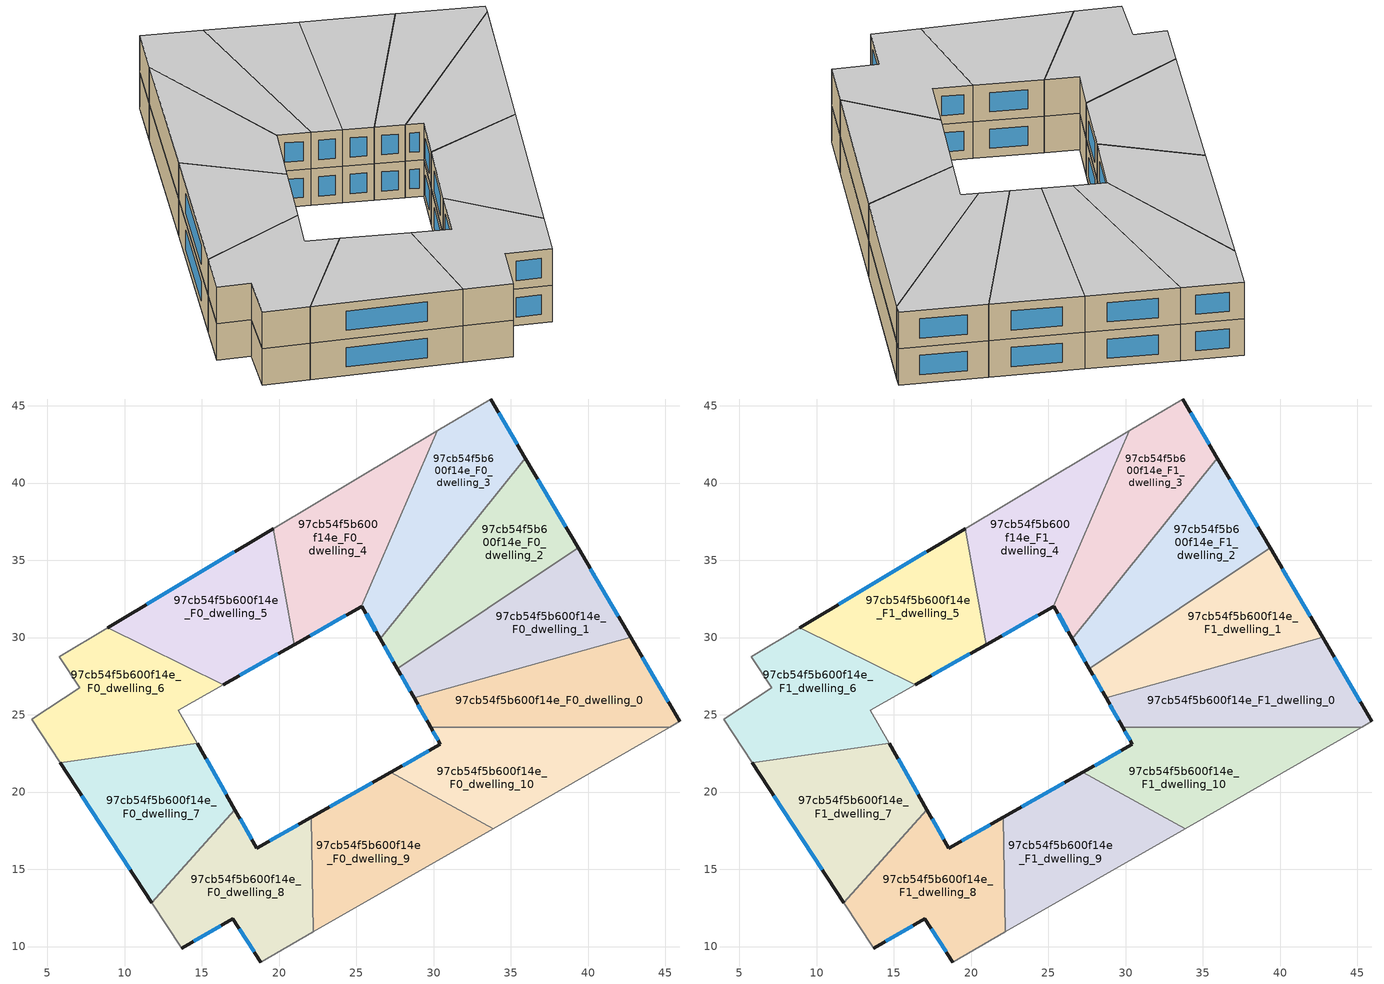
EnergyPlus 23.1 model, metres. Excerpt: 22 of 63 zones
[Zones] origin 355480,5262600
97cb54f5b600f14e_F0_dwelling_0
 floor ground (EU_floor_Construction): 42.74,30.01 45.93,24.58 45.27,24.2 29.8,24.2 28.72,26.09 z0
 wall outside (EU_wall_Construction): 28.72,26.09 29.8,24.2 / 45.93,24.58 42.74,30.01 z0:3
 wall to 97cb54f5b600f14e_F0_dwelling_10 (EU_wall_Construction): 29.8,24.2 45.27,24.2 z0:3
 wall to 97cb54f5b600f14e_F0_dwelling_1 (EU_wall_Construction): 42.74,30.01 28.72,26.09 z0:3
 wall adiabatic (EU_wall_Construction): 45.27,24.2 45.93,24.58 z0:3
 window (EU_Window_Construction): 28.98,25.64 29.55,24.64 / 45.18,25.85 43.49,28.73 z0.7:2.3
97cb54f5b600f14e_F0_dwelling_1
 floor ground (EU_floor_Construction): 39.34,35.8 42.74,30.01 28.72,26.09 27.64,28 z0
 wall outside (EU_wall_Construction): 27.64,28 28.72,26.09 / 42.74,30.01 39.34,35.8 z0:3
 wall to 97cb54f5b600f14e_F0_dwelling_2 (EU_wall_Construction): 39.34,35.8 27.64,28 z0:3
 window (EU_Window_Construction): 27.89,27.55 28.47,26.54 / 41.95,31.37 40.14,34.44 z0.7:2.3
97cb54f5b600f14e_F0_dwelling_10
 floor ground (EU_floor_Construction): 45.27,24.2 33.85,17.64 27.23,21.28 30.43,23.09 29.8,24.2 z0
 wall outside (EU_wall_Construction): 29.8,24.2 30.43,23.09 27.23,21.28 z0:3
 wall adiabatic (EU_wall_Construction): 33.85,17.64 45.27,24.2 z0:3
 wall to 97cb54f5b600f14e_F0_dwelling_9 (EU_wall_Construction): 27.23,21.28 33.85,17.64 z0:3
 window (EU_Window_Construction): 29.68,22.67 27.98,21.71 / 29.95,23.94 30.28,23.35 z0.7:2.3
97cb54f5b600f14e_F0_dwelling_2
 floor ground (EU_floor_Construction): 35.93,41.61 39.34,35.8 27.64,28 26.54,29.92 z0
 wall outside (EU_wall_Construction): 26.54,29.92 27.64,28 / 39.34,35.8 35.93,41.61 z0:3
 wall to 97cb54f5b600f14e_F0_dwelling_3 (EU_wall_Construction): 35.93,41.61 26.54,29.92 z0:3
 window (EU_Window_Construction): 26.8,29.47 27.38,28.45 / 38.54,37.17 36.74,40.25 z0.7:2.3
97cb54f5b600f14e_F0_dwelling_3
 floor ground (EU_floor_Construction): 33.69,45.44 35.93,41.61 26.54,29.92 25.35,32.02 25.32,32.01 30.22,43.37 z0
 wall outside (EU_wall_Construction): 25.32,32.01 25.35,32.02 26.54,29.92 / 35.93,41.61 33.69,45.44 z0:3
 wall to 97cb54f5b600f14e_F0_dwelling_4 (EU_wall_Construction): 30.22,43.37 25.32,32.01 z0:3
 wall adiabatic (EU_wall_Construction): 33.69,45.44 30.22,43.37 z0:3
 window (EU_Window_Construction): 25.63,31.53 26.26,30.41 / 35.41,42.51 34.22,44.54 z0.7:2.3
97cb54f5b600f14e_F0_dwelling_4
 floor ground (EU_floor_Construction): 30.22,43.37 25.32,32.01 20.97,29.55 19.61,37.04 z0
 wall outside (EU_wall_Construction): 20.97,29.55 25.32,32.01 z0:3
 wall to 97cb54f5b600f14e_F0_dwelling_5 (EU_wall_Construction): 19.61,37.04 20.97,29.55 z0:3
 wall adiabatic (EU_wall_Construction): 30.22,43.37 19.61,37.04 z0:3
 window (EU_Window_Construction): 21.99,30.13 24.3,31.43 z0.7:2.3
97cb54f5b600f14e_F0_dwelling_5
 floor ground (EU_floor_Construction): 19.61,37.04 20.97,29.55 16.38,26.95 8.89,30.65 z0
 wall outside (EU_wall_Construction): 16.38,26.95 20.97,29.55 / 19.61,37.04 8.89,30.65 z0:3
 wall to 97cb54f5b600f14e_F0_dwelling_6 (EU_wall_Construction): 8.89,30.65 16.38,26.95 z0:3
 window (EU_Window_Construction): 17.46,27.56 19.89,28.94 / 17.09,35.54 11.41,32.15 z0.7:2.3
97cb54f5b600f14e_F0_dwelling_6
 floor ground (EU_floor_Construction): 16.38,26.95 13.46,25.3 14.68,23.15 5.83,21.88 3.98,24.72 7.09,26.75 5.75,28.77 8.89,30.65 z0
 wall adiabatic (EU_wall_Construction): 14.68,23.15 13.46,25.3 16.38,26.95 / 8.89,30.65 5.75,28.77 7.09,26.75 3.98,24.72 5.83,21.88 z0:3
 wall to 97cb54f5b600f14e_F0_dwelling_7 (EU_wall_Construction): 5.83,21.88 14.68,23.15 z0:3
97cb54f5b600f14e_F0_dwelling_7
 floor ground (EU_floor_Construction): 14.68,23.15 17.14,18.85 11.74,12.85 5.83,21.88 z0
 wall outside (EU_wall_Construction): 17.14,18.85 14.68,23.15 / 5.83,21.88 11.74,12.85 z0:3
 wall to 97cb54f5b600f14e_F0_dwelling_8 (EU_wall_Construction): 11.74,12.85 17.14,18.85 z0:3
 window (EU_Window_Construction): 16.56,19.86 15.26,22.14 / 7.22,19.76 10.36,14.97 z0.7:2.3
97cb54f5b600f14e_F0_dwelling_8
 floor ground (EU_floor_Construction): 22.06,18.36 22.21,10.95 18.82,9 16.99,11.8 13.68,9.89 11.74,12.85 17.14,18.85 18.55,16.37 z0
 wall outside (EU_wall_Construction): 13.68,9.89 16.99,11.8 18.82,9 / 22.06,18.36 18.55,16.37 17.14,18.85 z0:3
 wall adiabatic (EU_wall_Construction): 11.74,12.85 13.68,9.89 / 18.82,9 22.21,10.95 z0:3
 wall to 97cb54f5b600f14e_F0_dwelling_9 (EU_wall_Construction): 22.21,10.95 22.06,18.36 z0:3
 window (EU_Window_Construction): 14.45,10.34 16.21,11.35 / 18.22,16.95 17.47,18.26 / 21.24,17.89 19.37,16.84 / 17.42,11.14 18.39,9.66 z0.7:2.3
97cb54f5b600f14e_F0_dwelling_9
 floor ground (EU_floor_Construction): 33.85,17.64 22.21,10.95 22.06,18.36 27.23,21.28 z0
 wall outside (EU_wall_Construction): 27.23,21.28 22.06,18.36 z0:3
 wall adiabatic (EU_wall_Construction): 22.21,10.95 33.85,17.64 z0:3
 window (EU_Window_Construction): 26.02,20.6 23.28,19.04 z0.7:2.3
97cb54f5b600f14e_F1_dwelling_0
 floor to 97cb54f5b600f14e_F0_dwelling_0 (EU_floor_Construction): 42.74,30.01 45.93,24.58 45.27,24.2 29.8,24.2 28.72,26.09 z3
 wall outside (EU_wall_Construction): 28.72,26.09 29.8,24.2 / 45.93,24.58 42.74,30.01 z3:6
 wall to 97cb54f5b600f14e_F1_dwelling_10 (EU_wall_Construction): 29.8,24.2 45.27,24.2 z3:6
 wall to 97cb54f5b600f14e_F1_dwelling_1 (EU_wall_Construction): 42.74,30.01 28.72,26.09 z3:6
 wall adiabatic (EU_wall_Construction): 45.27,24.2 45.93,24.58 z3:6
 window (EU_Window_Construction): 28.98,25.64 29.55,24.64 / 45.18,25.85 43.49,28.73 z3.7:5.3
 ceiling to 97cb54f5b600f14e_F2_dwelling_0 (EU_floor_Construction): 45.93,24.58 42.74,30.01 28.72,26.09 29.8,24.2 45.27,24.2 z6
97cb54f5b600f14e_F1_dwelling_1
 floor to 97cb54f5b600f14e_F0_dwelling_1 (EU_floor_Construction): 39.34,35.8 42.74,30.01 28.72,26.09 27.64,28 z3
 wall outside (EU_wall_Construction): 27.64,28 28.72,26.09 / 42.74,30.01 39.34,35.8 z3:6
 wall to 97cb54f5b600f14e_F1_dwelling_2 (EU_wall_Construction): 39.34,35.8 27.64,28 z3:6
 window (EU_Window_Construction): 27.89,27.55 28.47,26.54 / 41.95,31.37 40.14,34.44 z3.7:5.3
 ceiling to 97cb54f5b600f14e_F2_dwelling_1 (EU_floor_Construction): 42.74,30.01 39.34,35.8 27.64,28 28.72,26.09 z6
97cb54f5b600f14e_F1_dwelling_10
 floor to 97cb54f5b600f14e_F0_dwelling_10 (EU_floor_Construction): 45.27,24.2 33.85,17.64 27.23,21.28 30.43,23.09 29.8,24.2 z3
 wall outside (EU_wall_Construction): 29.8,24.2 30.43,23.09 27.23,21.28 z3:6
 wall adiabatic (EU_wall_Construction): 33.85,17.64 45.27,24.2 z3:6
 wall to 97cb54f5b600f14e_F1_dwelling_9 (EU_wall_Construction): 27.23,21.28 33.85,17.64 z3:6
 window (EU_Window_Construction): 29.68,22.67 27.98,21.71 / 29.95,23.94 30.28,23.35 z3.7:5.3
 ceiling to 97cb54f5b600f14e_F2_dwelling_10 (EU_floor_Construction): 45.27,24.2 29.8,24.2 30.43,23.09 27.23,21.28 33.85,17.64 z6
97cb54f5b600f14e_F1_dwelling_2
 floor to 97cb54f5b600f14e_F0_dwelling_2 (EU_floor_Construction): 35.93,41.61 39.34,35.8 27.64,28 26.54,29.92 z3
 wall outside (EU_wall_Construction): 26.54,29.92 27.64,28 / 39.34,35.8 35.93,41.61 z3:6
 wall to 97cb54f5b600f14e_F1_dwelling_3 (EU_wall_Construction): 35.93,41.61 26.54,29.92 z3:6
 window (EU_Window_Construction): 26.8,29.47 27.38,28.45 / 38.54,37.17 36.74,40.25 z3.7:5.3
 ceiling to 97cb54f5b600f14e_F2_dwelling_2 (EU_floor_Construction): 39.34,35.8 35.93,41.61 26.54,29.92 27.64,28 z6
97cb54f5b600f14e_F1_dwelling_3
 floor to 97cb54f5b600f14e_F0_dwelling_3 (EU_floor_Construction): 33.69,45.44 35.93,41.61 26.54,29.92 25.35,32.02 25.32,32.01 30.22,43.37 z3
 wall outside (EU_wall_Construction): 25.32,32.01 25.35,32.02 26.54,29.92 / 35.93,41.61 33.69,45.44 z3:6
 wall to 97cb54f5b600f14e_F1_dwelling_4 (EU_wall_Construction): 30.22,43.37 25.32,32.01 z3:6
 wall adiabatic (EU_wall_Construction): 33.69,45.44 30.22,43.37 z3:6
 window (EU_Window_Construction): 25.63,31.53 26.26,30.41 / 35.41,42.51 34.22,44.54 z3.7:5.3
 ceiling to 97cb54f5b600f14e_F2_dwelling_3 (EU_floor_Construction): 26.54,29.92 35.93,41.61 33.69,45.44 30.22,43.37 25.32,32.01 25.35,32.02 z6
97cb54f5b600f14e_F1_dwelling_4
 floor to 97cb54f5b600f14e_F0_dwelling_4 (EU_floor_Construction): 30.22,43.37 25.32,32.01 20.97,29.55 19.61,37.04 z3
 wall outside (EU_wall_Construction): 20.97,29.55 25.32,32.01 z3:6
 wall to 97cb54f5b600f14e_F1_dwelling_5 (EU_wall_Construction): 19.61,37.04 20.97,29.55 z3:6
 wall adiabatic (EU_wall_Construction): 30.22,43.37 19.61,37.04 z3:6
 window (EU_Window_Construction): 21.99,30.13 24.3,31.43 z3.7:5.3
 ceiling to 97cb54f5b600f14e_F2_dwelling_4 (EU_floor_Construction): 25.32,32.01 30.22,43.37 19.61,37.04 20.97,29.55 z6
97cb54f5b600f14e_F1_dwelling_5
 floor to 97cb54f5b600f14e_F0_dwelling_5 (EU_floor_Construction): 19.61,37.04 20.97,29.55 16.38,26.95 8.89,30.65 z3
 wall outside (EU_wall_Construction): 16.38,26.95 20.97,29.55 / 19.61,37.04 8.89,30.65 z3:6
 wall to 97cb54f5b600f14e_F1_dwelling_6 (EU_wall_Construction): 8.89,30.65 16.38,26.95 z3:6
 window (EU_Window_Construction): 17.46,27.56 19.89,28.94 / 17.09,35.54 11.41,32.15 z3.7:5.3
 ceiling to 97cb54f5b600f14e_F2_dwelling_5 (EU_floor_Construction): 20.97,29.55 19.61,37.04 8.89,30.65 16.38,26.95 z6
97cb54f5b600f14e_F1_dwelling_6
 floor to 97cb54f5b600f14e_F0_dwelling_6 (EU_floor_Construction): 16.38,26.95 13.46,25.3 14.68,23.15 5.83,21.88 3.98,24.72 7.09,26.75 5.75,28.77 8.89,30.65 z3
 wall adiabatic (EU_wall_Construction): 14.68,23.15 13.46,25.3 16.38,26.95 / 8.89,30.65 5.75,28.77 7.09,26.75 3.98,24.72 5.83,21.88 z3:6
 wall to 97cb54f5b600f14e_F1_dwelling_7 (EU_wall_Construction): 5.83,21.88 14.68,23.15 z3:6
 ceiling to 97cb54f5b600f14e_F2_dwelling_6 (EU_floor_Construction): 14.68,23.15 13.46,25.3 16.38,26.95 8.89,30.65 5.75,28.77 7.09,26.75 3.98,24.72 5.83,21.88 z6
97cb54f5b600f14e_F1_dwelling_7
 floor to 97cb54f5b600f14e_F0_dwelling_7 (EU_floor_Construction): 14.68,23.15 17.14,18.85 11.74,12.85 5.83,21.88 z3
 wall outside (EU_wall_Construction): 17.14,18.85 14.68,23.15 / 5.83,21.88 11.74,12.85 z3:6
 wall to 97cb54f5b600f14e_F1_dwelling_8 (EU_wall_Construction): 11.74,12.85 17.14,18.85 z3:6
 window (EU_Window_Construction): 16.56,19.86 15.26,22.14 / 7.22,19.76 10.36,14.97 z3.7:5.3
 ceiling to 97cb54f5b600f14e_F2_dwelling_7 (EU_floor_Construction): 11.74,12.85 17.14,18.85 14.68,23.15 5.83,21.88 z6
97cb54f5b600f14e_F1_dwelling_8
 floor to 97cb54f5b600f14e_F0_dwelling_8 (EU_floor_Construction): 22.06,18.36 22.21,10.95 18.82,9 16.99,11.8 13.68,9.89 11.74,12.85 17.14,18.85 18.55,16.37 z3
 wall outside (EU_wall_Construction): 13.68,9.89 16.99,11.8 18.82,9 / 22.06,18.36 18.55,16.37 17.14,18.85 z3:6
 wall adiabatic (EU_wall_Construction): 11.74,12.85 13.68,9.89 / 18.82,9 22.21,10.95 z3:6
 wall to 97cb54f5b600f14e_F1_dwelling_9 (EU_wall_Construction): 22.21,10.95 22.06,18.36 z3:6
 window (EU_Window_Construction): 14.45,10.34 16.21,11.35 / 18.22,16.95 17.47,18.26 / 21.24,17.89 19.37,16.84 / 17.42,11.14 18.39,9.66 z3.7:5.3
 ceiling to 97cb54f5b600f14e_F2_dwelling_8 (EU_floor_Construction): 22.21,10.95 22.06,18.36 18.55,16.37 17.14,18.85 11.74,12.85 13.68,9.89 16.99,11.8 18.82,9 z6
97cb54f5b600f14e_F1_dwelling_9
 floor to 97cb54f5b600f14e_F0_dwelling_9 (EU_floor_Construction): 33.85,17.64 22.21,10.95 22.06,18.36 27.23,21.28 z3
 wall outside (EU_wall_Construction): 27.23,21.28 22.06,18.36 z3:6
 wall adiabatic (EU_wall_Construction): 22.21,10.95 33.85,17.64 z3:6
 window (EU_Window_Construction): 26.02,20.6 23.28,19.04 z3.7:5.3
 ceiling to 97cb54f5b600f14e_F2_dwelling_9 (EU_floor_Construction): 33.85,17.64 27.23,21.28 22.06,18.36 22.21,10.95 z6
[Building]
EU S2 Campaign: North Axis=0; Terrain=City; Solar Distribution=FullExterior
[Site:Location]
Budapest.Ferenc.Liszt.Intl.AP: Latitude=47.437; Longitude=19.256; Time Zone=1; Elevation=185
[SizingPeriod:WeatherFileDays]
AnnualSizingPeriod: Begin Month=1; Begin Day of Month=1; End Month=12; End Day of Month=31; Day of Week for Start Day=Monday; Use Weather File Daylight Saving Period=No; Use Weather File Rain and Snow Indicators=No
[MATERIAL]
EU_InternalMass_Material: Roughness=MediumRough; Thickness=0.1; Conductivity=1; Density=1800; Specific Heat=900; Thermal Absorptance=0.9; Solar Absorptance=0.7; Visible Absorptance=0.7
[MATERIAL:NOMASS] Roughness=MediumRough; Thermal Absorptance=0.9; Solar Absorptance=0.7; Visible Absorptance=0.7
Name | Thermal Resistance
EU_wall_NoMass | 0.832559
EU_floor_NoMass | 0.872794
[WINDOWMATERIAL:SIMPLEGLAZINGSYSTEM]
EU_Window_SimpleGlazing: UFactor=2.79869; Solar Heat Gain Coefficient=0.75; Visible Transmittance=0.75
[CONSTRUCTION]
EU_wall_Construction: EU_wall_NoMass
EU_floor_Construction: EU_floor_NoMass
EU_Window_Construction: EU_Window_SimpleGlazing
EU_InternalMass_Construction: EU_InternalMass_Material
[ZONE] Type=1; Multiplier=1; Ceiling Height=autocalculate; Floor Area=autocalculate; Part of Total Floor Area=Yes
Name | Volume
97cb54f5b600f14e_F0_dwelling_0; 97cb54f5b600f14e_F1_dwelling_0 | 188.146
97cb54f5b600f14e_F0_dwelling_1; 97cb54f5b600f14e_F1_dwelling_1 | 188.103
97cb54f5b600f14e_F0_dwelling_10; 97cb54f5b600f14e_F1_dwelling_10 | 188.142
97cb54f5b600f14e_F0_dwelling_2; 97cb54f5b600f14e_F1_dwelling_2 | 188.154
97cb54f5b600f14e_F0_dwelling_3; 97cb54f5b600f14e_F1_dwelling_3; 97cb54f5b600f14e_F0_dwelling_4; 97cb54f5b600f14e_F1_dwelling_4 | 188.135
97cb54f5b600f14e_F0_dwelling_5; 97cb54f5b600f14e_F1_dwelling_5; 97cb54f5b600f14e_F0_dwelling_9; 97cb54f5b600f14e_F1_dwelling_9 | 188.145
97cb54f5b600f14e_F0_dwelling_6; 97cb54f5b600f14e_F1_dwelling_6 | 188.12
97cb54f5b600f14e_F0_dwelling_7; 97cb54f5b600f14e_F1_dwelling_7 | 188.118
97cb54f5b600f14e_F0_dwelling_8; 97cb54f5b600f14e_F1_dwelling_8 | 188.141
[INTERNALMASS] Construction=EU_InternalMass_Construction
Name | Zone or ZoneList | Surface Area
97cb54f5b600f14e_F0_dwelling_0_EU_InternalMass | 97cb54f5b600f14e_F0_dwelling_0 | 62.7154
97cb54f5b600f14e_F0_dwelling_1_EU_InternalMass | 97cb54f5b600f14e_F0_dwelling_1 | 62.701
97cb54f5b600f14e_F0_dwelling_2_EU_InternalMass | 97cb54f5b600f14e_F0_dwelling_2 | 62.7178
97cb54f5b600f14e_F0_dwelling_3_EU_InternalMass | 97cb54f5b600f14e_F0_dwelling_3 | 62.712
97cb54f5b600f14e_F0_dwelling_4_EU_InternalMass | 97cb54f5b600f14e_F0_dwelling_4 | 62.7117
97cb54f5b600f14e_F0_dwelling_5_EU_InternalMass | 97cb54f5b600f14e_F0_dwelling_5 | 62.715
97cb54f5b600f14e_F0_dwelling_6_EU_InternalMass | 97cb54f5b600f14e_F0_dwelling_6 | 62.7067
97cb54f5b600f14e_F0_dwelling_7_EU_InternalMass | 97cb54f5b600f14e_F0_dwelling_7 | 62.7061
97cb54f5b600f14e_F0_dwelling_8_EU_InternalMass | 97cb54f5b600f14e_F0_dwelling_8 | 62.7137
97cb54f5b600f14e_F0_dwelling_9_EU_InternalMass | 97cb54f5b600f14e_F0_dwelling_9 | 62.7149
97cb54f5b600f14e_F0_dwelling_10_EU_InternalMass | 97cb54f5b600f14e_F0_dwelling_10 | 62.7142
97cb54f5b600f14e_F1_dwelling_0_EU_InternalMass | 97cb54f5b600f14e_F1_dwelling_0 | 62.7154
97cb54f5b600f14e_F1_dwelling_1_EU_InternalMass | 97cb54f5b600f14e_F1_dwelling_1 | 62.701
97cb54f5b600f14e_F1_dwelling_2_EU_InternalMass | 97cb54f5b600f14e_F1_dwelling_2 | 62.7178
97cb54f5b600f14e_F1_dwelling_3_EU_InternalMass | 97cb54f5b600f14e_F1_dwelling_3 | 62.712
97cb54f5b600f14e_F1_dwelling_4_EU_InternalMass | 97cb54f5b600f14e_F1_dwelling_4 | 62.7117
97cb54f5b600f14e_F1_dwelling_5_EU_InternalMass | 97cb54f5b600f14e_F1_dwelling_5 | 62.715
97cb54f5b600f14e_F1_dwelling_6_EU_InternalMass | 97cb54f5b600f14e_F1_dwelling_6 | 62.7067
97cb54f5b600f14e_F1_dwelling_7_EU_InternalMass | 97cb54f5b600f14e_F1_dwelling_7 | 62.7061
97cb54f5b600f14e_F1_dwelling_8_EU_InternalMass | 97cb54f5b600f14e_F1_dwelling_8 | 62.7137
97cb54f5b600f14e_F1_dwelling_9_EU_InternalMass | 97cb54f5b600f14e_F1_dwelling_9 | 62.7149
97cb54f5b600f14e_F1_dwelling_10_EU_InternalMass | 97cb54f5b600f14e_F1_dwelling_10 | 62.7142
[OTHEREQUIPMENT] Fuel Type=Electricity; Design Level Calculation Method=Watts/Area; Power per Zone Floor Area=1; Fraction Latent=0; Fraction Radiant=0; Fraction Lost=0; Carbon Dioxide Generation Rate=0; EndUse Subcategory=EU_Step8_InternalGains
Name | Zone or ZoneList or Space or SpaceList | Schedule
EU_Step8_InternalGain_97cb54f5b600f14e_F0_dwelling_0_f000 | 97cb54f5b600f14e_F0_dwelling_0 | EU_Step8_GainSchedule_97cb54f5b600f14e_F0_dwelling_0_f000
EU_Step8_InternalGain_97cb54f5b600f14e_F0_dwelling_1_f000 | 97cb54f5b600f14e_F0_dwelling_1 | EU_Step8_GainSchedule_97cb54f5b600f14e_F0_dwelling_1_f000
EU_Step8_InternalGain_97cb54f5b600f14e_F0_dwelling_2_f000 | 97cb54f5b600f14e_F0_dwelling_2 | EU_Step8_GainSchedule_97cb54f5b600f14e_F0_dwelling_2_f000
EU_Step8_InternalGain_97cb54f5b600f14e_F0_dwelling_3_f000 | 97cb54f5b600f14e_F0_dwelling_3 | EU_Step8_GainSchedule_97cb54f5b600f14e_F0_dwelling_3_f000
EU_Step8_InternalGain_97cb54f5b600f14e_F0_dwelling_4_f000 | 97cb54f5b600f14e_F0_dwelling_4 | EU_Step8_GainSchedule_97cb54f5b600f14e_F0_dwelling_4_f000
EU_Step8_InternalGain_97cb54f5b600f14e_F0_dwelling_5_f000 | 97cb54f5b600f14e_F0_dwelling_5 | EU_Step8_GainSchedule_97cb54f5b600f14e_F0_dwelling_5_f000
EU_Step8_InternalGain_97cb54f5b600f14e_F0_dwelling_6_f000 | 97cb54f5b600f14e_F0_dwelling_6 | EU_Step8_GainSchedule_97cb54f5b600f14e_F0_dwelling_6_f000
EU_Step8_InternalGain_97cb54f5b600f14e_F0_dwelling_7_f000 | 97cb54f5b600f14e_F0_dwelling_7 | EU_Step8_GainSchedule_97cb54f5b600f14e_F0_dwelling_7_f000
EU_Step8_InternalGain_97cb54f5b600f14e_F0_dwelling_8_f000 | 97cb54f5b600f14e_F0_dwelling_8 | EU_Step8_GainSchedule_97cb54f5b600f14e_F0_dwelling_8_f000
EU_Step8_InternalGain_97cb54f5b600f14e_F0_dwelling_9_f000 | 97cb54f5b600f14e_F0_dwelling_9 | EU_Step8_GainSchedule_97cb54f5b600f14e_F0_dwelling_9_f000
EU_Step8_InternalGain_97cb54f5b600f14e_F0_dwelling_10_f000 | 97cb54f5b600f14e_F0_dwelling_10 | EU_Step8_GainSchedule_97cb54f5b600f14e_F0_dwelling_10_f000
EU_Step8_InternalGain_97cb54f5b600f14e_F1_dwelling_0_f000 | 97cb54f5b600f14e_F1_dwelling_0 | EU_Step8_GainSchedule_97cb54f5b600f14e_F1_dwelling_0_f000
EU_Step8_InternalGain_97cb54f5b600f14e_F1_dwelling_1_f000 | 97cb54f5b600f14e_F1_dwelling_1 | EU_Step8_GainSchedule_97cb54f5b600f14e_F1_dwelling_1_f000
EU_Step8_InternalGain_97cb54f5b600f14e_F1_dwelling_2_f000 | 97cb54f5b600f14e_F1_dwelling_2 | EU_Step8_GainSchedule_97cb54f5b600f14e_F1_dwelling_2_f000
EU_Step8_InternalGain_97cb54f5b600f14e_F1_dwelling_3_f000 | 97cb54f5b600f14e_F1_dwelling_3 | EU_Step8_GainSchedule_97cb54f5b600f14e_F1_dwelling_3_f000
EU_Step8_InternalGain_97cb54f5b600f14e_F1_dwelling_4_f000 | 97cb54f5b600f14e_F1_dwelling_4 | EU_Step8_GainSchedule_97cb54f5b600f14e_F1_dwelling_4_f000
EU_Step8_InternalGain_97cb54f5b600f14e_F1_dwelling_5_f000 | 97cb54f5b600f14e_F1_dwelling_5 | EU_Step8_GainSchedule_97cb54f5b600f14e_F1_dwelling_5_f000
EU_Step8_InternalGain_97cb54f5b600f14e_F1_dwelling_6_f000 | 97cb54f5b600f14e_F1_dwelling_6 | EU_Step8_GainSchedule_97cb54f5b600f14e_F1_dwelling_6_f000
EU_Step8_InternalGain_97cb54f5b600f14e_F1_dwelling_7_f000 | 97cb54f5b600f14e_F1_dwelling_7 | EU_Step8_GainSchedule_97cb54f5b600f14e_F1_dwelling_7_f000
EU_Step8_InternalGain_97cb54f5b600f14e_F1_dwelling_8_f000 | 97cb54f5b600f14e_F1_dwelling_8 | EU_Step8_GainSchedule_97cb54f5b600f14e_F1_dwelling_8_f000
EU_Step8_InternalGain_97cb54f5b600f14e_F1_dwelling_9_f000 | 97cb54f5b600f14e_F1_dwelling_9 | EU_Step8_GainSchedule_97cb54f5b600f14e_F1_dwelling_9_f000
EU_Step8_InternalGain_97cb54f5b600f14e_F1_dwelling_10_f000 | 97cb54f5b600f14e_F1_dwelling_10 | EU_Step8_GainSchedule_97cb54f5b600f14e_F1_dwelling_10_f000
[ZONEVENTILATION:DESIGNFLOWRATE] Schedule=EU_AlwaysOn; Design Flow Rate Calculation Method=AirChanges/Hour; Air Changes per Hour=0.475469; Ventilation Type=Natural; Fan Pressure Rise=0; Fan Total Efficiency=1; Constant Term Coefficient=1; Temperature Term Coefficient=0; Velocity Term Coefficient=0; Velocity Squared Term Coefficient=0; Minimum Indoor Temperature=-100; Maximum Indoor Temperature=100; Delta Temperature=-100; Minimum Outdoor Temperature=-100; Maximum Outdoor Temperature=100; Maximum Wind Speed=40
Name | Zone or ZoneList or Space or SpaceList
EU_ConstantAir_97cb54f5b600f14e_F0_dwelling_0 | 97cb54f5b600f14e_F0_dwelling_0
EU_ConstantAir_97cb54f5b600f14e_F0_dwelling_1 | 97cb54f5b600f14e_F0_dwelling_1
EU_ConstantAir_97cb54f5b600f14e_F0_dwelling_2 | 97cb54f5b600f14e_F0_dwelling_2
EU_ConstantAir_97cb54f5b600f14e_F0_dwelling_3 | 97cb54f5b600f14e_F0_dwelling_3
EU_ConstantAir_97cb54f5b600f14e_F0_dwelling_4 | 97cb54f5b600f14e_F0_dwelling_4
EU_ConstantAir_97cb54f5b600f14e_F0_dwelling_5 | 97cb54f5b600f14e_F0_dwelling_5
EU_ConstantAir_97cb54f5b600f14e_F0_dwelling_6 | 97cb54f5b600f14e_F0_dwelling_6
EU_ConstantAir_97cb54f5b600f14e_F0_dwelling_7 | 97cb54f5b600f14e_F0_dwelling_7
EU_ConstantAir_97cb54f5b600f14e_F0_dwelling_8 | 97cb54f5b600f14e_F0_dwelling_8
EU_ConstantAir_97cb54f5b600f14e_F0_dwelling_9 | 97cb54f5b600f14e_F0_dwelling_9
EU_ConstantAir_97cb54f5b600f14e_F0_dwelling_10 | 97cb54f5b600f14e_F0_dwelling_10
EU_ConstantAir_97cb54f5b600f14e_F1_dwelling_0 | 97cb54f5b600f14e_F1_dwelling_0
EU_ConstantAir_97cb54f5b600f14e_F1_dwelling_1 | 97cb54f5b600f14e_F1_dwelling_1
EU_ConstantAir_97cb54f5b600f14e_F1_dwelling_2 | 97cb54f5b600f14e_F1_dwelling_2
EU_ConstantAir_97cb54f5b600f14e_F1_dwelling_3 | 97cb54f5b600f14e_F1_dwelling_3
EU_ConstantAir_97cb54f5b600f14e_F1_dwelling_4 | 97cb54f5b600f14e_F1_dwelling_4
EU_ConstantAir_97cb54f5b600f14e_F1_dwelling_5 | 97cb54f5b600f14e_F1_dwelling_5
EU_ConstantAir_97cb54f5b600f14e_F1_dwelling_6 | 97cb54f5b600f14e_F1_dwelling_6
EU_ConstantAir_97cb54f5b600f14e_F1_dwelling_7 | 97cb54f5b600f14e_F1_dwelling_7
EU_ConstantAir_97cb54f5b600f14e_F1_dwelling_8 | 97cb54f5b600f14e_F1_dwelling_8
EU_ConstantAir_97cb54f5b600f14e_F1_dwelling_9 | 97cb54f5b600f14e_F1_dwelling_9
EU_ConstantAir_97cb54f5b600f14e_F1_dwelling_10 | 97cb54f5b600f14e_F1_dwelling_10
[HVACTEMPLATE:THERMOSTAT] Constant Heating Setpoint=20; Constant Cooling Setpoint=50
EU_HeatOnly_97cb54f5b600f14e_F0_dwelling_0; EU_HeatOnly_97cb54f5b600f14e_F0_dwelling_1; EU_HeatOnly_97cb54f5b600f14e_F0_dwelling_2; EU_HeatOnly_97cb54f5b600f14e_F0_dwelling_3; EU_HeatOnly_97cb54f5b600f14e_F0_dwelling_4; EU_HeatOnly_97cb54f5b600f14e_F0_dwelling_5; EU_HeatOnly_97cb54f5b600f14e_F0_dwelling_6; EU_HeatOnly_97cb54f5b600f14e_F0_dwelling_7; EU_HeatOnly_97cb54f5b600f14e_F0_dwelling_8; EU_HeatOnly_97cb54f5b600f14e_F0_dwelling_9; EU_HeatOnly_97cb54f5b600f14e_F0_dwelling_10; EU_HeatOnly_97cb54f5b600f14e_F1_dwelling_0; EU_HeatOnly_97cb54f5b600f14e_F1_dwelling_1; EU_HeatOnly_97cb54f5b600f14e_F1_dwelling_2; EU_HeatOnly_97cb54f5b600f14e_F1_dwelling_3; EU_HeatOnly_97cb54f5b600f14e_F1_dwelling_4; EU_HeatOnly_97cb54f5b600f14e_F1_dwelling_5; EU_HeatOnly_97cb54f5b600f14e_F1_dwelling_6; EU_HeatOnly_97cb54f5b600f14e_F1_dwelling_7; EU_HeatOnly_97cb54f5b600f14e_F1_dwelling_8; EU_HeatOnly_97cb54f5b600f14e_F1_dwelling_9; EU_HeatOnly_97cb54f5b600f14e_F1_dwelling_10; EU_HeatOnly_97cb54f5b600f14e_F2_dwelling_0; EU_HeatOnly_97cb54f5b600f14e_F2_dwelling_1; EU_HeatOnly_97cb54f5b600f14e_F2_dwelling_2; EU_HeatOnly_97cb54f5b600f14e_F2_dwelling_3; EU_HeatOnly_97cb54f5b600f14e_F2_dwelling_4; EU_HeatOnly_97cb54f5b600f14e_F2_dwelling_5; EU_HeatOnly_97cb54f5b600f14e_F2_dwelling_6; EU_HeatOnly_97cb54f5b600f14e_F2_dwelling_7; EU_HeatOnly_97cb54f5b600f14e_F2_dwelling_8; EU_HeatOnly_97cb54f5b600f14e_F2_dwelling_9; EU_HeatOnly_97cb54f5b600f14e_F2_dwelling_10; EU_HeatOnly_97cb54f5b600f14e_F3_dwelling_0; EU_HeatOnly_97cb54f5b600f14e_F3_dwelling_1; EU_HeatOnly_97cb54f5b600f14e_F3_dwelling_2; EU_HeatOnly_97cb54f5b600f14e_F3_dwelling_3; EU_HeatOnly_97cb54f5b600f14e_F3_dwelling_4; EU_HeatOnly_97cb54f5b600f14e_F3_dwelling_5; EU_HeatOnly_97cb54f5b600f14e_F3_dwelling_6; EU_HeatOnly_97cb54f5b600f14e_F3_dwelling_7; EU_HeatOnly_97cb54f5b600f14e_F3_dwelling_8; EU_HeatOnly_97cb54f5b600f14e_F3_dwelling_9; EU_HeatOnly_97cb54f5b600f14e_F4_dwelling_0; EU_HeatOnly_97cb54f5b600f14e_F4_dwelling_1; EU_HeatOnly_97cb54f5b600f14e_F4_dwelling_2; EU_HeatOnly_97cb54f5b600f14e_F4_dwelling_3; EU_HeatOnly_97cb54f5b600f14e_F4_dwelling_4; EU_HeatOnly_97cb54f5b600f14e_F4_dwelling_5; EU_HeatOnly_97cb54f5b600f14e_F4_dwelling_6; EU_HeatOnly_97cb54f5b600f14e_F4_dwelling_7; EU_HeatOnly_97cb54f5b600f14e_F4_dwelling_8; EU_HeatOnly_97cb54f5b600f14e_F4_dwelling_9; EU_HeatOnly_97cb54f5b600f14e_F5_dwelling_0; EU_HeatOnly_97cb54f5b600f14e_F5_dwelling_1; EU_HeatOnly_97cb54f5b600f14e_F5_dwelling_2; EU_HeatOnly_97cb54f5b600f14e_F5_dwelling_3; EU_HeatOnly_97cb54f5b600f14e_F5_dwelling_4; EU_HeatOnly_97cb54f5b600f14e_F5_dwelling_5; EU_HeatOnly_97cb54f5b600f14e_F5_dwelling_6; EU_HeatOnly_97cb54f5b600f14e_F5_dwelling_7; EU_HeatOnly_97cb54f5b600f14e_F5_dwelling_8; EU_HeatOnly_97cb54f5b600f14e_F5_dwelling_9
[HVACTEMPLATE:ZONE:IDEALLOADSAIRSYSTEM] System Availability Schedule=EU_AlwaysOn; Maximum Heating Supply Air Temperature=50; Minimum Cooling Supply Air Temperature=13; Maximum Heating Supply Air Humidity Ratio=0.0156; Minimum Cooling Supply Air Humidity Ratio=0.0077; Heating Limit=NoLimit; Cooling Limit=NoLimit; Heating Availability Schedule=EU_AlwaysOn; Cooling Availability Schedule=EU_CoolingOff; Dehumidification Control Type=ConstantSensibleHeatRatio; Cooling Sensible Heat Ratio=0.7; Dehumidification Setpoint=60; Humidification Control Type=None; Humidification Setpoint=30; Outdoor Air Method=None; Outdoor Air Flow Rate per Person=0.00944; Outdoor Air Flow Rate per Zone Floor Area=0; Outdoor Air Flow Rate per Zone=0; Demand Controlled Ventilation Type=None; Outdoor Air Economizer Type=NoEconomizer; Heat Recovery Type=None; Sensible Heat Recovery Effectiveness=0.7; Latent Heat Recovery Effectiveness=0.65
Name | Template Thermostat
97cb54f5b600f14e_F0_dwelling_0 | EU_HeatOnly_97cb54f5b600f14e_F0_dwelling_0
97cb54f5b600f14e_F0_dwelling_1 | EU_HeatOnly_97cb54f5b600f14e_F0_dwelling_1
97cb54f5b600f14e_F0_dwelling_2 | EU_HeatOnly_97cb54f5b600f14e_F0_dwelling_2
97cb54f5b600f14e_F0_dwelling_3 | EU_HeatOnly_97cb54f5b600f14e_F0_dwelling_3
97cb54f5b600f14e_F0_dwelling_4 | EU_HeatOnly_97cb54f5b600f14e_F0_dwelling_4
97cb54f5b600f14e_F0_dwelling_5 | EU_HeatOnly_97cb54f5b600f14e_F0_dwelling_5
97cb54f5b600f14e_F0_dwelling_6 | EU_HeatOnly_97cb54f5b600f14e_F0_dwelling_6
97cb54f5b600f14e_F0_dwelling_7 | EU_HeatOnly_97cb54f5b600f14e_F0_dwelling_7
97cb54f5b600f14e_F0_dwelling_8 | EU_HeatOnly_97cb54f5b600f14e_F0_dwelling_8
97cb54f5b600f14e_F0_dwelling_9 | EU_HeatOnly_97cb54f5b600f14e_F0_dwelling_9
97cb54f5b600f14e_F0_dwelling_10 | EU_HeatOnly_97cb54f5b600f14e_F0_dwelling_10
97cb54f5b600f14e_F1_dwelling_0 | EU_HeatOnly_97cb54f5b600f14e_F1_dwelling_0
97cb54f5b600f14e_F1_dwelling_1 | EU_HeatOnly_97cb54f5b600f14e_F1_dwelling_1
97cb54f5b600f14e_F1_dwelling_2 | EU_HeatOnly_97cb54f5b600f14e_F1_dwelling_2
97cb54f5b600f14e_F1_dwelling_3 | EU_HeatOnly_97cb54f5b600f14e_F1_dwelling_3
97cb54f5b600f14e_F1_dwelling_4 | EU_HeatOnly_97cb54f5b600f14e_F1_dwelling_4
97cb54f5b600f14e_F1_dwelling_5 | EU_HeatOnly_97cb54f5b600f14e_F1_dwelling_5
97cb54f5b600f14e_F1_dwelling_6 | EU_HeatOnly_97cb54f5b600f14e_F1_dwelling_6
97cb54f5b600f14e_F1_dwelling_7 | EU_HeatOnly_97cb54f5b600f14e_F1_dwelling_7
97cb54f5b600f14e_F1_dwelling_8 | EU_HeatOnly_97cb54f5b600f14e_F1_dwelling_8
97cb54f5b600f14e_F1_dwelling_9 | EU_HeatOnly_97cb54f5b600f14e_F1_dwelling_9
97cb54f5b600f14e_F1_dwelling_10 | EU_HeatOnly_97cb54f5b600f14e_F1_dwelling_10
[SIZING:ZONE] Zone Cooling Design Supply Air Temperature Input Method=SupplyAirTemperature; Zone Cooling Design Supply Air Temperature=13; Zone Heating Design Supply Air Temperature Input Method=SupplyAirTemperature; Zone Heating Design Supply Air Temperature=50; Zone Cooling Design Supply Air Humidity Ratio=0.008; Zone Heating Design Supply Air Humidity Ratio=0.008; Cooling Design Air Flow Method=DesignDay; Cooling Design Air Flow Rate=0; Cooling Minimum Air Flow per Zone Floor Area=0.000762; Cooling Minimum Air Flow=0; Cooling Minimum Air Flow Fraction=0.2; Heating Design Air Flow Method=DesignDay; Heating Design Air Flow Rate=0; Heating Maximum Air Flow per Zone Floor Area=0.002032; Heating Maximum Air Flow=0.141576; Heating Maximum Air Flow Fraction=0.3; Account for Dedicated Outdoor Air System=No; Dedicated Outdoor Air System Control Strategy=NeutralSupplyAir; Dedicated Outdoor Air Low Setpoint Temperature for Design=autosize; Dedicated Outdoor Air High Setpoint Temperature for Design=autosize; Zone Load Sizing Method=Sensible Load Only No Latent Load; Zone Latent Cooling Design Supply Air Humidity Ratio Input Method=HumidityRatioDifference; Zone Cooling Design Supply Air Humidity Ratio Difference=0.005; Zone Latent Heating Design Supply Air Humidity Ratio Input Method=HumidityRatioDifference; Zone Humidification Design Supply Air Humidity Ratio Difference=0.005
97cb54f5b600f14e_F0_dwelling_0; 97cb54f5b600f14e_F0_dwelling_1; 97cb54f5b600f14e_F0_dwelling_2; 97cb54f5b600f14e_F0_dwelling_3; 97cb54f5b600f14e_F0_dwelling_4; 97cb54f5b600f14e_F0_dwelling_5; 97cb54f5b600f14e_F0_dwelling_6; 97cb54f5b600f14e_F0_dwelling_7; 97cb54f5b600f14e_F0_dwelling_8; 97cb54f5b600f14e_F0_dwelling_9; 97cb54f5b600f14e_F0_dwelling_10; 97cb54f5b600f14e_F1_dwelling_0; 97cb54f5b600f14e_F1_dwelling_1; 97cb54f5b600f14e_F1_dwelling_2; 97cb54f5b600f14e_F1_dwelling_3; 97cb54f5b600f14e_F1_dwelling_4; 97cb54f5b600f14e_F1_dwelling_5; 97cb54f5b600f14e_F1_dwelling_6; 97cb54f5b600f14e_F1_dwelling_7; 97cb54f5b600f14e_F1_dwelling_8; 97cb54f5b600f14e_F1_dwelling_9; 97cb54f5b600f14e_F1_dwelling_10
[SCHEDULE:CONSTANT]
Name | Hourly Value
EU_AlwaysOn | 1
EU_CoolingOff | 0
[SCHEDULE:FILE] Column Number=1; Rows to Skip at Top=0; Number of Hours of Data=8760; Column Separator=Comma; Interpolate to Timestep=No; Minutes per Item=60; Adjust Schedule for Daylight Savings=Yes
Name | File
EU_Step8_GainSchedule_97cb54f5b600f14e_F0_dwelling_0_f000 | ../../schedules/97cb54f5b600f14e/97cb54f5b600f14e_F0_dwelling_0_f000_gain.csv
EU_Step8_GainSchedule_97cb54f5b600f14e_F0_dwelling_1_f000 | ../../schedules/97cb54f5b600f14e/97cb54f5b600f14e_F0_dwelling_1_f000_gain.csv
EU_Step8_GainSchedule_97cb54f5b600f14e_F0_dwelling_2_f000 | ../../schedules/97cb54f5b600f14e/97cb54f5b600f14e_F0_dwelling_2_f000_gain.csv
EU_Step8_GainSchedule_97cb54f5b600f14e_F0_dwelling_3_f000 | ../../schedules/97cb54f5b600f14e/97cb54f5b600f14e_F0_dwelling_3_f000_gain.csv
EU_Step8_GainSchedule_97cb54f5b600f14e_F0_dwelling_4_f000 | ../../schedules/97cb54f5b600f14e/97cb54f5b600f14e_F0_dwelling_4_f000_gain.csv
EU_Step8_GainSchedule_97cb54f5b600f14e_F0_dwelling_5_f000 | ../../schedules/97cb54f5b600f14e/97cb54f5b600f14e_F0_dwelling_5_f000_gain.csv
EU_Step8_GainSchedule_97cb54f5b600f14e_F0_dwelling_6_f000 | ../../schedules/97cb54f5b600f14e/97cb54f5b600f14e_F0_dwelling_6_f000_gain.csv
EU_Step8_GainSchedule_97cb54f5b600f14e_F0_dwelling_7_f000 | ../../schedules/97cb54f5b600f14e/97cb54f5b600f14e_F0_dwelling_7_f000_gain.csv
EU_Step8_GainSchedule_97cb54f5b600f14e_F0_dwelling_8_f000 | ../../schedules/97cb54f5b600f14e/97cb54f5b600f14e_F0_dwelling_8_f000_gain.csv
EU_Step8_GainSchedule_97cb54f5b600f14e_F0_dwelling_9_f000 | ../../schedules/97cb54f5b600f14e/97cb54f5b600f14e_F0_dwelling_9_f000_gain.csv
EU_Step8_GainSchedule_97cb54f5b600f14e_F0_dwelling_10_f000 | ../../schedules/97cb54f5b600f14e/97cb54f5b600f14e_F0_dwelling_10_f000_gain.csv
EU_Step8_GainSchedule_97cb54f5b600f14e_F1_dwelling_0_f000 | ../../schedules/97cb54f5b600f14e/97cb54f5b600f14e_F1_dwelling_0_f000_gain.csv
EU_Step8_GainSchedule_97cb54f5b600f14e_F1_dwelling_1_f000 | ../../schedules/97cb54f5b600f14e/97cb54f5b600f14e_F1_dwelling_1_f000_gain.csv
EU_Step8_GainSchedule_97cb54f5b600f14e_F1_dwelling_2_f000 | ../../schedules/97cb54f5b600f14e/97cb54f5b600f14e_F1_dwelling_2_f000_gain.csv
EU_Step8_GainSchedule_97cb54f5b600f14e_F1_dwelling_3_f000 | ../../schedules/97cb54f5b600f14e/97cb54f5b600f14e_F1_dwelling_3_f000_gain.csv
EU_Step8_GainSchedule_97cb54f5b600f14e_F1_dwelling_4_f000 | ../../schedules/97cb54f5b600f14e/97cb54f5b600f14e_F1_dwelling_4_f000_gain.csv
EU_Step8_GainSchedule_97cb54f5b600f14e_F1_dwelling_5_f000 | ../../schedules/97cb54f5b600f14e/97cb54f5b600f14e_F1_dwelling_5_f000_gain.csv
EU_Step8_GainSchedule_97cb54f5b600f14e_F1_dwelling_6_f000 | ../../schedules/97cb54f5b600f14e/97cb54f5b600f14e_F1_dwelling_6_f000_gain.csv
EU_Step8_GainSchedule_97cb54f5b600f14e_F1_dwelling_7_f000 | ../../schedules/97cb54f5b600f14e/97cb54f5b600f14e_F1_dwelling_7_f000_gain.csv
EU_Step8_GainSchedule_97cb54f5b600f14e_F1_dwelling_8_f000 | ../../schedules/97cb54f5b600f14e/97cb54f5b600f14e_F1_dwelling_8_f000_gain.csv
EU_Step8_GainSchedule_97cb54f5b600f14e_F1_dwelling_9_f000 | ../../schedules/97cb54f5b600f14e/97cb54f5b600f14e_F1_dwelling_9_f000_gain.csv
EU_Step8_GainSchedule_97cb54f5b600f14e_F1_dwelling_10_f000 | ../../schedules/97cb54f5b600f14e/97cb54f5b600f14e_F1_dwelling_10_f000_gain.csv
